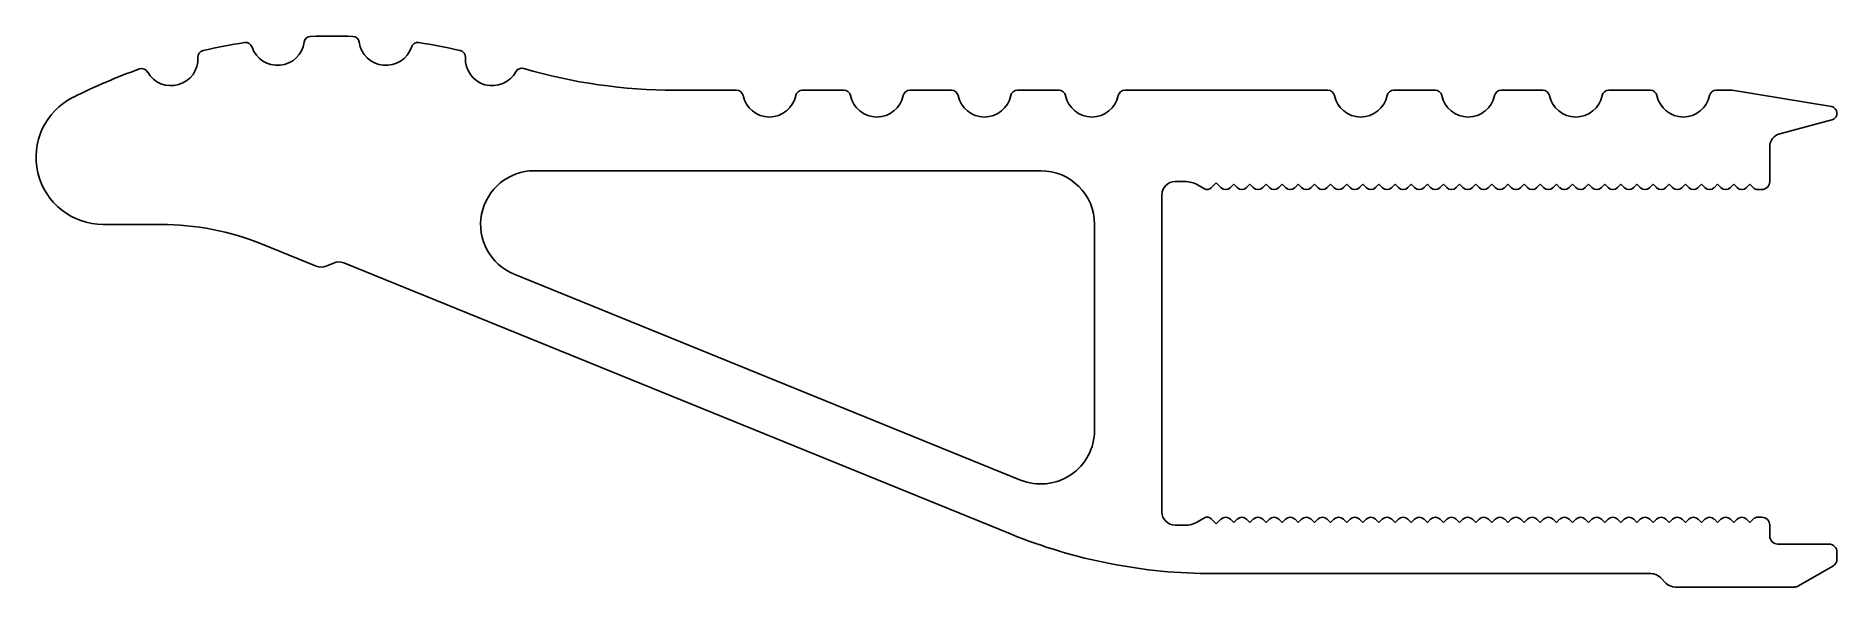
# Model space of a CAD drawing. Extents: x 2333.2 to 2400.2, y 1979.3 to 1999.8.
import ezdxf

# ---------------------------------------------------------------- set-up
doc = ezdxf.new("R2010")
doc.units = 0
doc.layers.get('0').update_dxf_attribs({"linetype": 'CONTINUOUS'})

msp = doc.modelspace()

# ---------------------------------------------------------------- linework, layer by layer
for p, q in [((2359.209, 1997.778), (2356.919, 1997.778)), ((2363.209, 1997.778), (2361.658, 1997.778)), ((2367.209, 1997.778), (2365.658, 1997.778)), ((2371.209, 1997.778), (2369.658, 1997.778)), ((2381.209, 1997.778), (2373.658, 1997.778)), ((2385.209, 1997.778), (2383.658, 1997.778)), ((2389.209, 1997.778), (2387.658, 1997.778)), ((2393.209, 1997.778), (2391.658, 1997.778)), ((2396.251, 1997.778), (2395.658, 1997.778)), ((2396.251, 1997.778), (2399.942, 1997.167)), ((2399.965, 1996.679), (2398.021, 1996.158)), ((2397.651, 1994.378), (2397.651, 1995.675)), ((2351.692, 1994.778), (2370.531, 1994.778)), ((2375.531, 1994.378), (2375.883, 1994.378)), ((2376.623, 1994.106), (2376.383, 1994.244)), ((2376.871, 1994.139), (2377.059, 1994.327)), ((2377.059, 1994.327), (2377.234, 1994.152)), ((2377.588, 1994.152), (2377.711, 1994.275)), ((2377.711, 1994.275), (2377.834, 1994.152)), ((2378.188, 1994.152), (2378.311, 1994.275)), ((2378.311, 1994.275), (2378.434, 1994.152)), ((2378.788, 1994.152), (2378.911, 1994.275)), ((2378.911, 1994.275), (2379.034, 1994.152)), ((2379.388, 1994.152), (2379.511, 1994.275)), ((2379.511, 1994.275), (2379.634, 1994.152)), ((2379.988, 1994.152), (2380.111, 1994.275)), ((2380.111, 1994.275), (2380.234, 1994.152)), ((2380.588, 1994.152), (2380.711, 1994.275)), ((2380.711, 1994.275), (2380.834, 1994.152)), ((2381.188, 1994.152), (2381.311, 1994.275)), ((2381.311, 1994.275), (2381.434, 1994.152)), ((2381.788, 1994.152), (2381.911, 1994.275)), ((2381.911, 1994.275), (2382.034, 1994.152)), ((2382.388, 1994.152), (2382.511, 1994.275)), ((2382.511, 1994.275), (2382.634, 1994.152)), ((2382.988, 1994.152), (2383.111, 1994.275)), ((2383.111, 1994.275), (2383.234, 1994.152)), ((2383.588, 1994.152), (2383.711, 1994.275)), ((2383.711, 1994.275), (2383.834, 1994.152)), ((2384.188, 1994.152), (2384.311, 1994.275)), ((2384.311, 1994.275), (2384.434, 1994.152)), ((2384.788, 1994.152), (2384.911, 1994.275)), ((2384.911, 1994.275), (2385.034, 1994.152)), ((2385.388, 1994.152), (2385.511, 1994.275)), ((2385.511, 1994.275), (2385.634, 1994.152)), ((2385.988, 1994.152), (2386.111, 1994.275)), ((2386.111, 1994.275), (2386.234, 1994.152)), ((2386.588, 1994.152), (2386.711, 1994.275)), ((2386.711, 1994.275), (2386.834, 1994.152)), ((2387.188, 1994.152), (2387.311, 1994.275)), ((2387.311, 1994.275), (2387.434, 1994.152)), ((2387.788, 1994.152), (2387.911, 1994.275)), ((2387.911, 1994.275), (2388.034, 1994.152)), ((2388.388, 1994.152), (2388.511, 1994.275)), ((2388.511, 1994.275), (2388.634, 1994.152)), ((2388.988, 1994.152), (2389.111, 1994.275)), ((2389.111, 1994.275), (2389.234, 1994.152)), ((2389.588, 1994.152), (2389.711, 1994.275)), ((2389.711, 1994.275), (2389.834, 1994.152)), ((2390.188, 1994.152), (2390.311, 1994.275)), ((2390.311, 1994.275), (2390.434, 1994.152)), ((2390.788, 1994.152), (2390.911, 1994.275)), ((2390.911, 1994.275), (2391.034, 1994.152)), ((2391.388, 1994.152), (2391.511, 1994.275)), ((2391.511, 1994.275), (2391.634, 1994.152)), ((2391.988, 1994.152), (2392.111, 1994.275)), ((2392.111, 1994.275), (2392.234, 1994.152)), ((2392.588, 1994.152), (2392.711, 1994.275)), ((2392.711, 1994.275), (2392.834, 1994.152)), ((2393.188, 1994.152), (2393.311, 1994.275)), ((2393.311, 1994.275), (2393.434, 1994.152)), ((2393.788, 1994.152), (2393.911, 1994.275)), ((2393.911, 1994.275), (2394.034, 1994.152)), ((2394.388, 1994.152), (2394.511, 1994.275)), ((2394.511, 1994.275), (2394.634, 1994.152)), ((2394.988, 1994.152), (2395.111, 1994.275)), ((2395.111, 1994.275), (2395.234, 1994.152)), ((2395.588, 1994.152), (2395.711, 1994.275)), ((2395.711, 1994.275), (2395.834, 1994.152)), ((2396.188, 1994.152), (2396.311, 1994.275)), ((2396.311, 1994.275), (2396.434, 1994.152)), ((2396.788, 1994.152), (2396.911, 1994.275)), ((2396.911, 1994.275), (2397.034, 1994.152)), ((2397.351, 1994.078), (2397.211, 1994.078)), ((2375.031, 1982.078), (2375.031, 1993.878)), ((2335.651, 1992.778), (2337.794, 1992.778)), ((2372.531, 1992.778), (2372.531, 1985.114)), ((2343.568, 1991.226), (2341.563, 1992.041)), ((2343.95, 1991.228), (2344.22, 1991.342)), ((2344.603, 1991.344), (2369.407, 1981.253)), ((2369.777, 1983.261), (2350.938, 1990.926)), ((2397.211, 1981.878), (2397.351, 1981.878)), ((2375.531, 1981.578), (2375.883, 1981.578)), ((2376.623, 1981.851), (2376.383, 1981.712)), ((2376.871, 1981.818), (2377.059, 1981.63)), ((2377.059, 1981.63), (2377.234, 1981.805)), ((2377.588, 1981.805), (2377.711, 1981.682)), ((2377.711, 1981.682), (2377.834, 1981.805)), ((2378.188, 1981.805), (2378.311, 1981.682)), ((2378.311, 1981.682), (2378.434, 1981.805)), ((2378.788, 1981.805), (2378.911, 1981.682)), ((2378.911, 1981.682), (2379.034, 1981.805)), ((2379.388, 1981.805), (2379.511, 1981.682)), ((2379.511, 1981.682), (2379.634, 1981.805)), ((2379.988, 1981.805), (2380.111, 1981.682)), ((2380.111, 1981.682), (2380.234, 1981.805)), ((2380.588, 1981.805), (2380.711, 1981.682)), ((2380.711, 1981.682), (2380.834, 1981.805)), ((2381.188, 1981.805), (2381.311, 1981.682)), ((2381.311, 1981.682), (2381.434, 1981.805)), ((2381.788, 1981.805), (2381.911, 1981.682)), ((2381.911, 1981.682), (2382.034, 1981.805)), ((2382.388, 1981.805), (2382.511, 1981.682)), ((2382.511, 1981.682), (2382.634, 1981.805)), ((2382.988, 1981.805), (2383.111, 1981.682)), ((2383.111, 1981.682), (2383.234, 1981.805)), ((2383.588, 1981.805), (2383.711, 1981.682)), ((2383.711, 1981.682), (2383.834, 1981.805)), ((2384.188, 1981.805), (2384.311, 1981.682)), ((2384.311, 1981.682), (2384.434, 1981.805)), ((2384.788, 1981.805), (2384.911, 1981.682)), ((2384.911, 1981.682), (2385.034, 1981.805)), ((2385.388, 1981.805), (2385.511, 1981.682)), ((2385.511, 1981.682), (2385.634, 1981.805)), ((2385.988, 1981.805), (2386.111, 1981.682)), ((2386.111, 1981.682), (2386.234, 1981.805)), ((2386.588, 1981.805), (2386.711, 1981.682)), ((2386.711, 1981.682), (2386.834, 1981.805)), ((2387.188, 1981.805), (2387.311, 1981.682)), ((2387.311, 1981.682), (2387.434, 1981.805)), ((2387.788, 1981.805), (2387.911, 1981.682)), ((2387.911, 1981.682), (2388.034, 1981.805)), ((2388.388, 1981.805), (2388.511, 1981.682)), ((2388.511, 1981.682), (2388.634, 1981.805)), ((2388.988, 1981.805), (2389.111, 1981.682)), ((2389.111, 1981.682), (2389.234, 1981.805)), ((2389.588, 1981.805), (2389.711, 1981.682)), ((2389.711, 1981.682), (2389.834, 1981.805)), ((2390.188, 1981.805), (2390.311, 1981.682)), ((2390.311, 1981.682), (2390.434, 1981.805)), ((2390.788, 1981.805), (2390.911, 1981.682)), ((2390.911, 1981.682), (2391.034, 1981.805)), ((2391.388, 1981.805), (2391.511, 1981.682)), ((2391.511, 1981.682), (2391.634, 1981.805)), ((2391.988, 1981.805), (2392.111, 1981.682)), ((2392.111, 1981.682), (2392.234, 1981.805)), ((2392.588, 1981.805), (2392.711, 1981.682)), ((2392.711, 1981.682), (2392.834, 1981.805)), ((2393.188, 1981.805), (2393.311, 1981.682)), ((2393.311, 1981.682), (2393.434, 1981.805)), ((2393.788, 1981.805), (2393.911, 1981.682)), ((2393.911, 1981.682), (2394.034, 1981.805)), ((2394.388, 1981.805), (2394.511, 1981.682)), ((2394.511, 1981.682), (2394.634, 1981.805)), ((2394.988, 1981.805), (2395.111, 1981.682)), ((2395.111, 1981.682), (2395.234, 1981.805)), ((2395.588, 1981.805), (2395.711, 1981.682)), ((2395.711, 1981.682), (2395.834, 1981.805)), ((2396.188, 1981.805), (2396.311, 1981.682)), ((2396.311, 1981.682), (2396.434, 1981.805)), ((2396.788, 1981.805), (2396.911, 1981.682)), ((2396.911, 1981.682), (2397.034, 1981.805)), ((2397.651, 1981.178), (2397.651, 1981.578)), ((2399.851, 1980.878), (2397.951, 1980.878)), ((2400.151, 1980.318), (2400.151, 1980.578)), ((2400.001, 1980.058), (2398.72, 1979.319)), ((2393.226, 1979.778), (2376.944, 1979.778)), ((2393.58, 1979.632), (2393.787, 1979.425)), ((2398.57, 1979.278), (2394.14, 1979.278))]:
    msp.add_line(p, q)
for centre, radius, start, end in [((2344.151, 1978.378), 21.417, 98.69621, 102.90379), ((2340.95, 1999.302), 0.25, 18.58024, 98.69621), ((2342.135, 1999.7), 1, 198.58024, 352.21976), ((2343.374, 1999.531), 0.25, 92.10379, 172.21976), ((2344.151, 1978.378), 21.417, 87.89621, 92.10379), ((2344.928, 1999.531), 0.25, 7.78024, 87.89621), ((2346.166, 1999.7), 1, 187.78024, 341.41976), ((2347.351, 1999.302), 0.25, 81.30379, 161.41976), ((2344.151, 1978.378), 21.417, 77.09621, 81.30379), ((2338.176, 1998.945), 1, 209.38021, 3.01979), ((2339.424, 1999.011), 0.25, 102.90379, 183.01979), ((2348.878, 1999.011), 0.25, 356.98021, 77.09621), ((2350.126, 1998.945), 1, 176.98021, 331.35478), ((2344.151, 1978.378), 21.417, 109.49621, 116.7005), ((2337.086, 1998.332), 0.25, 29.38021, 109.49621), ((2351.223, 1998.346), 0.25, 73.66358, 151.35478), ((2356.919, 2017.778), 20, 253.66358, 270), ((2335.651, 1995.278), 2.5, 116.7005, 270), ((2359.209, 1997.528), 0.25, 11.53696, 90), ((2360.433, 1997.778), 1, 191.53696, 348.46304), ((2361.658, 1997.528), 0.25, 90, 168.46304), ((2363.209, 1997.528), 0.25, 11.53696, 90), ((2364.433, 1997.778), 1, 191.53696, 348.46304), ((2365.658, 1997.528), 0.25, 90, 168.46304), ((2367.209, 1997.528), 0.25, 11.53696, 90), ((2368.433, 1997.778), 1, 191.53696, 348.46304), ((2369.658, 1997.528), 0.25, 90, 168.46304), ((2371.209, 1997.528), 0.25, 11.53696, 90), ((2372.433, 1997.778), 1, 191.53696, 348.46304), ((2373.658, 1997.528), 0.25, 90, 168.46304), ((2381.209, 1997.528), 0.25, 11.53696, 90), ((2382.433, 1997.778), 1, 191.53696, 348.46304), ((2383.658, 1997.528), 0.25, 90, 168.46304), ((2385.209, 1997.528), 0.25, 11.53696, 90), ((2386.433, 1997.778), 1, 191.53696, 348.46304), ((2387.658, 1997.528), 0.25, 90, 168.46304), ((2389.209, 1997.528), 0.25, 11.53696, 90), ((2390.433, 1997.778), 1, 191.53696, 348.46304), ((2391.658, 1997.528), 0.25, 90, 168.46304), ((2393.209, 1997.528), 0.25, 11.53696, 90), ((2394.433, 1997.778), 1, 191.53696, 348.46304), ((2395.658, 1997.528), 0.25, 90, 168.46304), ((2399.901, 1996.921), 0.25, 285.00002, 80.5983), ((2398.151, 1995.675), 0.5, 105, 180), ((2351.692, 1992.778), 2, 90, 247.86156), ((2370.531, 1992.778), 2, 0, 90), ((2375.531, 1993.878), 0.5, 90, 180), ((2375.883, 1993.378), 1, 60, 90), ((2376.726, 1994.284), 0.206, 240.00002, 315), ((2377.411, 1994.328), 0.25, 225, 315), ((2378.011, 1994.328), 0.25, 225, 315), ((2378.611, 1994.328), 0.25, 225, 315), ((2379.211, 1994.328), 0.25, 225, 315), ((2379.811, 1994.328), 0.25, 225, 315), ((2380.411, 1994.328), 0.25, 225, 315), ((2381.011, 1994.328), 0.25, 225, 315), ((2381.611, 1994.328), 0.25, 225, 315), ((2382.211, 1994.328), 0.25, 225, 315), ((2382.811, 1994.328), 0.25, 225, 315), ((2383.411, 1994.328), 0.25, 225, 315), ((2384.011, 1994.328), 0.25, 225, 315), ((2384.611, 1994.328), 0.25, 225, 315), ((2385.211, 1994.328), 0.25, 225, 315), ((2385.811, 1994.328), 0.25, 225, 315), ((2386.411, 1994.328), 0.25, 225, 315), ((2387.011, 1994.328), 0.25, 225, 315), ((2387.611, 1994.328), 0.25, 225, 315), ((2388.211, 1994.328), 0.25, 225, 315), ((2388.811, 1994.328), 0.25, 225, 315), ((2389.411, 1994.328), 0.25, 225, 315), ((2390.011, 1994.328), 0.25, 225, 315), ((2390.611, 1994.328), 0.25, 225, 315), ((2391.211, 1994.328), 0.25, 225, 315), ((2391.811, 1994.328), 0.25, 225, 315), ((2392.411, 1994.328), 0.25, 225, 315), ((2393.011, 1994.328), 0.25, 225, 315), ((2393.611, 1994.328), 0.25, 225, 315), ((2394.211, 1994.328), 0.25, 225, 315), ((2394.811, 1994.328), 0.25, 225, 315), ((2395.411, 1994.328), 0.25, 225, 315), ((2396.011, 1994.328), 0.25, 225, 315), ((2396.611, 1994.328), 0.25, 225, 315), ((2397.211, 1994.328), 0.25, 225, 270), ((2397.351, 1994.378), 0.3, 270, 360), ((2337.794, 1982.778), 10, 67.86156, 90), ((2344.414, 1990.881), 0.5, 67.86156, 112.86156), ((2343.756, 1991.689), 0.5, 247.86156, 292.86156), ((2370.531, 1985.114), 2, 247.86156, 360), ((2375.531, 1982.078), 0.5, 180, 270), ((2376.726, 1981.672), 0.206, 45, 119.99998), ((2377.411, 1981.628), 0.25, 45, 135), ((2378.011, 1981.628), 0.25, 45, 135), ((2378.611, 1981.628), 0.25, 45, 135), ((2379.211, 1981.628), 0.25, 45, 135), ((2379.811, 1981.628), 0.25, 45, 135), ((2380.411, 1981.628), 0.25, 45, 135), ((2381.011, 1981.628), 0.25, 45, 135), ((2381.611, 1981.628), 0.25, 45, 135), ((2382.211, 1981.628), 0.25, 45, 135), ((2382.811, 1981.628), 0.25, 45, 135), ((2383.411, 1981.628), 0.25, 45, 135), ((2384.011, 1981.628), 0.25, 45, 135), ((2384.611, 1981.628), 0.25, 45, 135), ((2385.211, 1981.628), 0.25, 45, 135), ((2385.811, 1981.628), 0.25, 45, 135), ((2386.411, 1981.628), 0.25, 45, 135), ((2387.011, 1981.628), 0.25, 45, 135), ((2387.611, 1981.628), 0.25, 45, 135), ((2388.211, 1981.628), 0.25, 45, 135), ((2388.811, 1981.628), 0.25, 45, 135), ((2389.411, 1981.628), 0.25, 45, 135), ((2390.011, 1981.628), 0.25, 45, 135), ((2390.611, 1981.628), 0.25, 45, 135), ((2391.211, 1981.628), 0.25, 45, 135), ((2391.811, 1981.628), 0.25, 45, 135), ((2392.411, 1981.628), 0.25, 45, 135), ((2393.011, 1981.628), 0.25, 45, 135), ((2393.611, 1981.628), 0.25, 45, 135), ((2394.211, 1981.628), 0.25, 45, 135), ((2394.811, 1981.628), 0.25, 45, 135), ((2395.411, 1981.628), 0.25, 45, 135), ((2396.011, 1981.628), 0.25, 45, 135), ((2396.611, 1981.628), 0.25, 45, 135), ((2397.211, 1981.628), 0.25, 90, 135), ((2397.351, 1981.578), 0.3, 0, 90), ((2376.944, 1999.778), 20, 247.86156, 270), ((2375.883, 1982.578), 1, 270, 300), ((2397.951, 1981.178), 0.3, 180, 270), ((2399.851, 1980.578), 0.3, 0, 90), ((2399.851, 1980.318), 0.3, 300.00006, 360), ((2393.226, 1979.278), 0.5, 45, 90), ((2394.14, 1979.778), 0.5, 225, 270), ((2398.57, 1979.578), 0.3, 270, 300)]:
    msp.add_arc(centre, radius, start, end)

doc.saveas('drawing.dxf')
